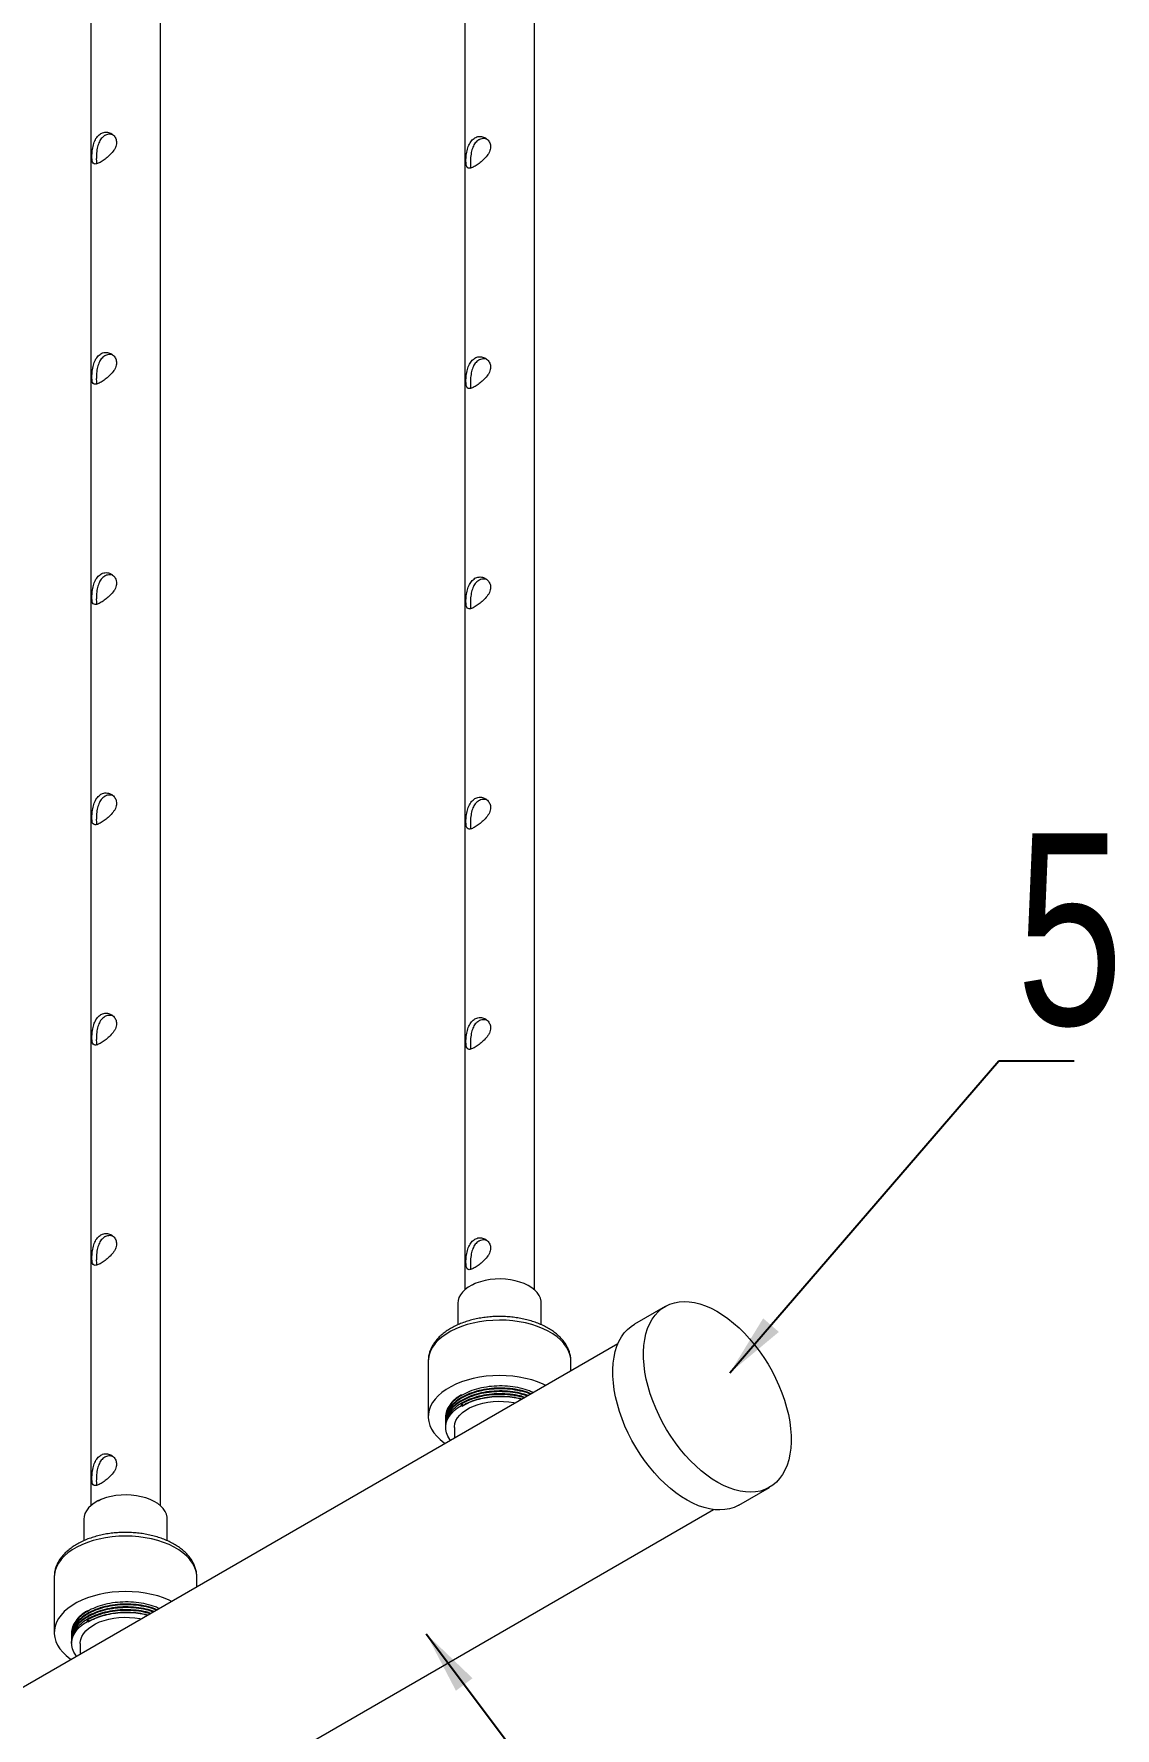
# Model space of a CAD drawing. Header units: millimetres. Extents: x 11948 to 22858, y 1146 to 11361.
# Drawn here: x 18654 to 19219, y 8148 to 9033 of the extents above; entities that cross this region are included whole.
import ezdxf

# ---------------------------------------------------------------- set-up
doc = ezdxf.new("R2010")
doc.units = ezdxf.units.MM
doc.linetypes.add('SLD-Solid', pattern=[0])
doc.styles.add('SLDTEXTSTYLE0', font='TXT', dxfattribs={"width": 0.75})
doc.dimstyles.new('SLDDIMSTYLE0', dxfattribs={"dimscale": 22, "dimtxt": 1.852083, "dimasz": 1.5, "dimexe": 0, "dimexo": 0.0625, "dimgap": 0.463021, "dimtad": 1, "dimdec": 0, "dimrnd": 1e-09, "dimzin": 12, "dimdsep": 46, "dimtxsty": 'SLDTEXTSTYLE0', "dimcen": 0.09, "dimadec": 0, "dimazin": 3, "dimtfac": 1, "dimtdec": 0, "dimtofl": 0, "dimtmove": 0, "dimatfit": 3, "dimfxl": 1, "dimfrac": 2, "dimtolj": 1, "dimtzin": 12, "dimarcsym": 0})

msp = doc.modelspace()

# ---------------------------------------------------------------- linework, layer by layer
at = {"linetype": 'SLD-Solid', "lineweight": 0}
for p, q in [((18879.61, 10766.09), (18879.61, 8377.06)), ((18915.97, 8377.06), (18915.97, 10765.35)), ((18684.19, 10653.27), (18684.19, 8264.25)), ((18720.56, 8264.25), (18720.56, 10652.53)), ((18883.73, 8379.62), (18884.94, 8380.49)), ((18884.94, 8380.49), (18884.94, 8380.27)), ((18875.97, 8370.1), (18875.97, 8358.76)), ((18919.61, 8358.77), (18919.61, 8370.1)), ((18984.3, 8368.33), (18968.23, 8359.06)), ((18959.6, 8348.83), (17224.59, 7347.23)), ((18860.52, 8339.66), (18860.52, 8310.71)), ((18935.07, 8339.66), (18935.07, 8339.75)), ((18935.07, 8334.66), (18935.07, 8339.66)), ((18869.61, 8310.53), (18869.61, 8310.16)), ((18877.87, 8316.65), (18877.87, 8317.39)), ((18877.87, 8317.39), (18878.56, 8316.53)), ((18877.87, 8316.65), (18878.42, 8316.33)), ((18878.56, 8316.4), (18878.56, 8316.34)), ((18869.61, 8309.04), (18869.61, 8308.67)), ((18869.61, 8307.56), (18869.61, 8307.19)), ((18869.61, 8306.07), (18869.61, 8305.14)), ((18874.16, 8305.14), (18874.16, 8299.5)), ((18688.31, 8266.81), (18689.52, 8267.68)), ((18689.52, 8267.68), (18689.52, 8267.46)), ((19022.77, 8264.58), (19038.84, 8273.85)), ((18177.42, 7781.82), (19009.6, 8262.22)), ((18680.56, 8257.28), (18680.56, 8245.95)), ((18724.19, 8245.96), (18724.19, 8257.28)), ((18665.1, 8226.85), (18665.1, 8197.9)), ((18739.65, 8226.85), (18739.65, 8226.94)), ((18739.65, 8221.85), (18739.65, 8226.85)), ((18682.45, 8203.84), (18682.45, 8204.58)), ((18682.45, 8204.58), (18683.14, 8203.71)), ((18682.45, 8203.84), (18683, 8203.51)), ((18674.19, 8197.71), (18674.19, 8197.34)), ((18674.19, 8196.23), (18674.19, 8195.86)), ((18683.14, 8203.59), (18683.14, 8203.53)), ((18674.19, 8194.74), (18674.19, 8194.37)), ((18674.19, 8193.26), (18674.19, 8192.33)), ((18678.74, 8192.33), (18678.74, 8186.69))]:
    msp.add_line(p, q, dxfattribs=at)
at = {"linetype": 'SLD-Solid', "lineweight": 0, "flags": 128}
for points in [[(18919.61, 8370.1), (18919.55, 8371.07), (18919.17, 8372.6), (18918.48, 8374.1), (18917.47, 8375.54), (18916.16, 8376.89), (18914.58, 8378.14), (18912.74, 8379.27), (18910.67, 8380.26), (18908.41, 8381.1), (18905.99, 8381.77), (18903.44, 8382.26), (18900.81, 8382.57), (18898.13, 8382.69), (18895.45, 8382.62), (18892.8, 8382.36), (18890.23, 8381.91), (18887.77, 8381.28), (18885.46, 8380.49), (18883.34, 8379.53), (18881.44, 8378.44), (18879.79, 8377.21), (18878.41, 8375.88), (18877.33, 8374.47), (18876.55, 8372.98), (18876.1, 8371.45), (18875.97, 8370.1)], [(18996.84, 8370.76), (18999.62, 8370.34), (19002.46, 8369.63), (19005.35, 8368.64), (19008.29, 8367.37), (19011.24, 8365.82), (19014.19, 8364.02), (19017.13, 8361.96), (19020.03, 8359.66), (19022.89, 8357.14), (19025.68, 8354.4), (19028.39, 8351.47), (19030.99, 8348.36), (19033.49, 8345.09), (19035.85, 8341.68), (19038.08, 8338.15), (19040.14, 8334.52), (19042.04, 8330.81), (19043.76, 8327.04), (19045.3, 8323.24), (19046.63, 8319.43), (19047.76, 8315.62), (19048.67, 8311.85), (19049.37, 8308.13), (19049.85, 8304.49), (19050.1, 8300.94), (19050.13, 8297.52), (19049.92, 8294.23), (19049.5, 8291.1), (19048.85, 8288.14), (19047.98, 8285.38), (19046.9, 8282.83), (19045.61, 8280.5), (19044.13, 8278.42), (19042.45, 8276.58), (19040.59, 8275), (19038.56, 8273.69), (19036.37, 8272.66), (19034.04, 8271.92), (19031.57, 8271.46), (19028.99, 8271.3), (19026.3, 8271.43), (19023.53, 8271.85), (19020.69, 8272.56), (19017.79, 8273.55), (19014.86, 8274.82), (19011.91, 8276.36), (19008.95, 8278.17), (19006.02, 8280.23), (19003.11, 8282.53), (19000.25, 8285.05), (18997.47, 8287.78), (18994.76, 8290.72), (18992.15, 8293.83), (18989.66, 8297.09), (18987.29, 8300.5), (18985.07, 8304.04), (18983, 8307.67), (18981.1, 8311.38), (18979.38, 8315.14), (18977.85, 8318.95), (18976.52, 8322.76), (18975.39, 8326.56), (18974.47, 8330.34), (18973.77, 8334.06), (18973.3, 8337.7), (18973.05, 8341.24), (18973.02, 8344.67), (18973.22, 8347.96), (18973.65, 8351.09), (18974.29, 8354.04), (18975.16, 8356.8), (18976.24, 8359.36), (18977.53, 8361.68), (18979.02, 8363.77), (18980.7, 8365.61), (18982.56, 8367.19), (18984.59, 8368.49), (18986.78, 8369.52), (18989.11, 8370.27), (18991.58, 8370.72), (18994.16, 8370.89), (18996.84, 8370.76)], [(18935.07, 8339.75), (18934.97, 8341.21), (18934.56, 8343.21), (18933.82, 8345.18), (18932.76, 8347.11), (18931.4, 8348.96), (18929.75, 8350.74), (18927.81, 8352.42), (18925.61, 8353.98), (18923.16, 8355.42), (18920.5, 8356.73), (18917.63, 8357.88), (18914.59, 8358.87), (18911.4, 8359.7), (18908.09, 8360.34), (18904.69, 8360.81), (18901.23, 8361.09), (18897.74, 8361.18), (18894.25, 8361.08), (18890.79, 8360.8), (18887.39, 8360.32), (18884.08, 8359.67), (18880.9, 8358.84), (18877.86, 8357.84), (18875, 8356.69), (18872.34, 8355.38), (18869.9, 8353.93), (18867.71, 8352.36), (18865.78, 8350.68), (18864.13, 8348.9), (18862.78, 8347.04), (18861.74, 8345.12), (18861.01, 8343.14), (18860.61, 8341.14), (18860.52, 8339.66)], [(19022.77, 8264.58), (19022.49, 8264.42), (19020.3, 8263.39), (19017.96, 8262.64), (19015.5, 8262.19), (19012.92, 8262.02), (19010.23, 8262.15), (19007.46, 8262.57), (19004.62, 8263.28), (19001.72, 8264.27), (18998.79, 8265.54), (18995.84, 8267.09), (18992.88, 8268.89), (18989.95, 8270.95), (18987.04, 8273.25), (18984.18, 8275.77), (18981.39, 8278.51), (18978.69, 8281.44), (18976.08, 8284.55), (18973.59, 8287.82), (18971.22, 8291.23), (18969, 8294.76), (18966.93, 8298.39), (18965.03, 8302.1), (18963.31, 8305.87), (18961.78, 8309.67), (18960.45, 8313.48), (18959.32, 8317.29), (18958.4, 8321.06), (18957.7, 8324.78), (18957.23, 8328.42), (18956.98, 8331.97), (18956.95, 8335.39), (18957.15, 8338.68), (18957.58, 8341.81), (18958.22, 8344.77), (18959.09, 8347.53), (18960.17, 8350.08), (18961.46, 8352.41), (18962.95, 8354.49), (18964.63, 8356.33), (18966.49, 8357.91), (18968.23, 8359.06)], [(18921.96, 8327.09), (18920.5, 8327.78), (18917.63, 8328.93), (18914.59, 8329.92), (18911.4, 8330.74), (18908.09, 8331.39), (18904.69, 8331.86), (18901.23, 8332.14), (18897.74, 8332.23), (18894.25, 8332.13), (18890.79, 8331.85), (18887.39, 8331.37), (18884.08, 8330.72), (18880.9, 8329.89), (18877.86, 8328.89), (18875, 8327.74), (18872.34, 8326.43), (18869.9, 8324.98), (18867.71, 8323.41), (18865.78, 8321.73), (18864.13, 8319.95), (18862.78, 8318.09), (18861.74, 8316.17), (18861.01, 8314.19), (18860.61, 8312.19), (18860.53, 8310.17), (18860.78, 8308.16), (18861.36, 8306.17), (18862.25, 8304.22), (18863.46, 8302.33), (18864.97, 8300.51), (18866.77, 8298.78), (18868.84, 8297.16), (18869.42, 8296.76)], [(18872.18, 8298.36), (18871.76, 8298.92), (18870.75, 8300.56), (18870.06, 8302.26), (18869.68, 8303.98), (18869.63, 8305.73), (18869.9, 8307.46), (18870.49, 8309.17), (18871.39, 8310.83), (18872.59, 8312.43), (18874.08, 8313.94), (18875.85, 8315.35), (18877.87, 8316.65)], [(18874.16, 8305.14), (18874.17, 8305.54), (18874.41, 8307.12), (18874.96, 8308.68), (18875.83, 8310.18), (18876.99, 8311.62), (18878.43, 8312.97), (18880.14, 8314.22), (18882.08, 8315.34), (18884.24, 8316.32), (18886.57, 8317.16), (18889.07, 8317.83), (18891.67, 8318.32), (18894.37, 8318.65), (18897.11, 8318.78), (18899.85, 8318.74), (18902.57, 8318.51), (18905.23, 8318.1), (18906.07, 8317.92)], [(18724.19, 8257.28), (18724.13, 8258.25), (18723.76, 8259.79), (18723.06, 8261.29), (18722.05, 8262.72), (18720.75, 8264.08), (18719.16, 8265.33), (18717.32, 8266.46), (18715.25, 8267.45), (18712.99, 8268.29), (18710.57, 8268.96), (18708.02, 8269.45), (18705.39, 8269.76), (18702.71, 8269.88), (18700.03, 8269.81), (18697.38, 8269.54), (18694.81, 8269.1), (18692.35, 8268.47), (18690.04, 8267.68), (18687.93, 8266.72), (18686.03, 8265.63), (18684.37, 8264.4), (18683, 8263.07), (18681.91, 8261.65), (18681.14, 8260.17), (18680.68, 8258.64), (18680.56, 8257.28)], [(18739.65, 8226.94), (18739.55, 8228.39), (18739.14, 8230.4), (18738.4, 8232.37), (18737.35, 8234.29), (18735.98, 8236.15), (18734.33, 8237.93), (18732.39, 8239.6), (18730.19, 8241.17), (18727.74, 8242.61), (18725.08, 8243.91), (18722.21, 8245.07), (18719.17, 8246.06), (18715.98, 8246.88), (18712.67, 8247.53), (18709.27, 8248), (18705.81, 8248.27), (18702.32, 8248.37), (18698.83, 8248.27), (18695.37, 8247.98), (18691.97, 8247.51), (18688.66, 8246.86), (18685.48, 8246.03), (18682.44, 8245.03), (18679.58, 8243.87), (18676.92, 8242.57), (18674.48, 8241.12), (18672.29, 8239.55), (18670.36, 8237.87), (18668.71, 8236.09), (18667.36, 8234.23), (18666.32, 8232.31), (18665.59, 8230.33), (18665.19, 8228.33), (18665.1, 8226.85)], [(18726.54, 8214.28), (18725.08, 8214.96), (18722.21, 8216.12), (18719.17, 8217.11), (18715.98, 8217.93), (18712.67, 8218.58), (18709.27, 8219.05), (18705.81, 8219.32), (18702.32, 8219.42), (18698.83, 8219.32), (18695.37, 8219.03), (18691.97, 8218.56), (18688.66, 8217.91), (18685.48, 8217.08), (18682.44, 8216.08), (18679.58, 8214.92), (18676.92, 8213.62), (18674.48, 8212.17), (18672.29, 8210.6), (18670.36, 8208.92), (18668.71, 8207.14), (18667.36, 8205.28), (18666.32, 8203.36), (18665.59, 8201.38), (18665.19, 8199.38), (18665.11, 8197.36), (18665.36, 8195.35), (18665.94, 8193.36), (18666.84, 8191.41), (18668.04, 8189.52), (18669.56, 8187.7), (18671.35, 8185.97), (18673.43, 8184.35), (18674, 8183.95)], [(18676.76, 8185.54), (18676.34, 8186.11), (18675.33, 8187.75), (18674.64, 8189.44), (18674.26, 8191.17), (18674.21, 8192.91), (18674.48, 8194.65), (18675.07, 8196.36), (18675.97, 8198.02), (18677.17, 8199.61), (18678.67, 8201.13), (18680.43, 8202.54), (18682.45, 8203.84)], [(18678.74, 8192.33), (18678.75, 8192.73), (18678.99, 8194.31), (18679.54, 8195.86), (18680.41, 8197.37), (18681.57, 8198.81), (18683.01, 8200.16), (18684.72, 8201.4), (18686.66, 8202.53), (18688.82, 8203.51), (18691.16, 8204.34), (18693.65, 8205.01), (18696.26, 8205.51), (18698.95, 8205.83), (18701.69, 8205.97), (18704.43, 8205.92), (18707.15, 8205.7), (18709.81, 8205.28), (18710.66, 8205.11)]]:
    msp.add_lwpolyline(points, dxfattribs=at)
at = {"linetype": 'SLD-Solid', "lineweight": 0}
for points, knots in [([(18689.52, 8981.03), (18688.87, 8980.55), (18687.58, 8979.59), (18686.22, 8977.16), (18685.47, 8974.77), (18685.09, 8972.7), (18684.84, 8970.64), (18684.77, 8968.42), (18684.95, 8966.53), (18685.43, 8965.37), (18686.23, 8965.02), (18687.21, 8965.15), (18688.37, 8965.55), (18690.09, 8966.47), (18692.32, 8968.05), (18694.52, 8970), (18696.13, 8971.92), (18697.09, 8973.64), (18697.69, 8975.35), (18697.73, 8977.38), (18696.82, 8979.44), (18695.16, 8981.02), (18693.29, 8981.75), (18691.64, 8981.77), (18690.5, 8981.53), (18689.81, 8981.19), (18689.52, 8981.03)], [0, 0, 0, 0, 0.049349, 0.098585, 0.15082, 0.179057, 0.207276, 0.260067, 0.306584, 0.354236, 0.407926, 0.436112, 0.464281, 0.515721, 0.563207, 0.612083, 0.665773, 0.694013, 0.722226, 0.772996, 0.818983, 0.8681, 0.923171, 0.950973, 0.978757, 1, 1, 1, 1]), ([(18691.45, 8979.92), (18690.82, 8979.45), (18689.57, 8978.51), (18688.31, 8976.12), (18687.64, 8973.74), (18687.33, 8971.64), (18687.15, 8969.7), (18687.09, 8967.61), (18687.12, 8965.97), (18687.26, 8965.4), (18687.31, 8965.21)], [0, 0, 0, 0, 0.151904, 0.303363, 0.46627, 0.557521, 0.648673, 0.787874, 0.92726, 1, 1, 1, 1]), ([(18695.65, 8980.37), (18695.62, 8980.38), (18695.19, 8980.56), (18694.29, 8980.65), (18693.02, 8980.57), (18692.07, 8980.26), (18691.57, 8979.99), (18691.45, 8979.92)], [0, 0, 0, 0, 0.016941, 0.322354, 0.614297, 0.906041, 1, 1, 1, 1]), ([(18884.94, 8978.79), (18884.29, 8978.31), (18883, 8977.35), (18881.64, 8974.91), (18880.89, 8972.52), (18880.51, 8970.45), (18880.26, 8968.4), (18880.19, 8966.17), (18880.37, 8964.28), (18880.85, 8963.13), (18881.65, 8962.77), (18882.63, 8962.9), (18883.79, 8963.3), (18885.51, 8964.23), (18887.73, 8965.81), (18889.93, 8967.75), (18891.55, 8969.67), (18892.5, 8971.39), (18893.11, 8973.11), (18893.15, 8975.14), (18892.24, 8977.2), (18890.58, 8978.78), (18888.71, 8979.5), (18887.06, 8979.53), (18885.92, 8979.29), (18885.23, 8978.94), (18884.94, 8978.79)], [0, 0, 0, 0, 0.04935, 0.098584, 0.15082, 0.179059, 0.207275, 0.260066, 0.306583, 0.354235, 0.407925, 0.436112, 0.464281, 0.515721, 0.563207, 0.612084, 0.665774, 0.694014, 0.722226, 0.772997, 0.818984, 0.868098, 0.923172, 0.950973, 0.978759, 1, 1, 1, 1]), ([(18886.86, 8977.68), (18886.24, 8977.2), (18884.99, 8976.26), (18883.73, 8973.87), (18883.06, 8971.5), (18882.74, 8969.4), (18882.57, 8967.45), (18882.51, 8965.37), (18882.53, 8963.72), (18882.68, 8963.16), (18882.73, 8962.96)], [0, 0, 0, 0, 0.1519048, 0.3033692, 0.4662692, 0.5575206, 0.6486722, 0.787874, 0.9272593, 1, 1, 1, 1]), ([(18891.07, 8978.12), (18891.04, 8978.13), (18890.61, 8978.31), (18889.71, 8978.4), (18888.44, 8978.32), (18887.49, 8978.02), (18886.99, 8977.74), (18886.86, 8977.68)], [0, 0, 0, 0, 0.016927, 0.322328, 0.61429, 0.906059, 1, 1, 1, 1]), ([(18689.52, 8865.98), (18688.87, 8865.5), (18687.58, 8864.53), (18686.22, 8862.1), (18685.47, 8859.71), (18685.09, 8857.64), (18684.84, 8855.59), (18684.77, 8853.36), (18684.95, 8851.47), (18685.43, 8850.31), (18686.23, 8849.96), (18687.21, 8850.09), (18688.37, 8850.49), (18690.09, 8851.41), (18692.32, 8853), (18694.52, 8854.94), (18696.13, 8856.86), (18697.09, 8858.58), (18697.69, 8860.3), (18697.73, 8862.32), (18696.82, 8864.38), (18695.16, 8865.97), (18693.29, 8866.69), (18691.64, 8866.71), (18690.5, 8866.48), (18689.81, 8866.13), (18689.52, 8865.98)], [0, 0, 0, 0, 0.04935, 0.098584, 0.15082, 0.179059, 0.207275, 0.260066, 0.306583, 0.354235, 0.407925, 0.436111, 0.46428, 0.51572, 0.563206, 0.612083, 0.665773, 0.694013, 0.722226, 0.772997, 0.818984, 0.868098, 0.923171, 0.950973, 0.978757, 1, 1, 1, 1]), ([(18691.45, 8864.86), (18690.82, 8864.39), (18689.57, 8863.45), (18688.31, 8861.06), (18687.64, 8858.69), (18687.33, 8856.59), (18687.15, 8854.64), (18687.09, 8852.55), (18687.12, 8850.91), (18687.26, 8850.34), (18687.31, 8850.15)], [0, 0, 0, 0, 0.151905, 0.303369, 0.466269, 0.55752, 0.648672, 0.787873, 0.927259, 1, 1, 1, 1]), ([(18695.65, 8865.31), (18695.62, 8865.32), (18695.19, 8865.5), (18694.29, 8865.59), (18693.02, 8865.51), (18692.07, 8865.2), (18691.57, 8864.93), (18691.45, 8864.86)], [0, 0, 0, 0, 0.016941, 0.322338, 0.614295, 0.906041, 1, 1, 1, 1]), ([(18884.94, 8863.73), (18884.29, 8863.25), (18883, 8862.29), (18881.64, 8859.85), (18880.89, 8857.46), (18880.51, 8855.39), (18880.26, 8853.34), (18880.19, 8851.11), (18880.37, 8849.23), (18880.85, 8848.07), (18881.65, 8847.71), (18882.63, 8847.84), (18883.79, 8848.24), (18885.51, 8849.17), (18887.73, 8850.75), (18889.93, 8852.7), (18891.55, 8854.62), (18892.5, 8856.33), (18893.11, 8858.05), (18893.15, 8860.08), (18892.24, 8862.14), (18890.58, 8863.72), (18888.71, 8864.44), (18887.06, 8864.47), (18885.92, 8864.23), (18885.23, 8863.88), (18884.94, 8863.73)], [0, 0, 0, 0, 0.04935, 0.098584, 0.15082, 0.17906, 0.207275, 0.260066, 0.306584, 0.354236, 0.407926, 0.436112, 0.464281, 0.515721, 0.563207, 0.612084, 0.665774, 0.694014, 0.722226, 0.772997, 0.818984, 0.868098, 0.923171, 0.950973, 0.978759, 1, 1, 1, 1]), ([(18886.86, 8862.62), (18886.24, 8862.15), (18884.99, 8861.2), (18883.73, 8858.81), (18883.06, 8856.44), (18882.74, 8854.34), (18882.57, 8852.39), (18882.51, 8850.31), (18882.53, 8848.66), (18882.68, 8848.1), (18882.73, 8847.9)], [0, 0, 0, 0, 0.151905, 0.303369, 0.466269, 0.55752, 0.648671, 0.787873, 0.92727, 1, 1, 1, 1]), ([(18891.07, 8863.06), (18891.04, 8863.07), (18890.61, 8863.25), (18889.71, 8863.34), (18888.44, 8863.27), (18887.49, 8862.96), (18886.99, 8862.69), (18886.86, 8862.62)], [0, 0, 0, 0, 0.016927, 0.32233, 0.614292, 0.906058, 1, 1, 1, 1]), ([(18689.52, 8750.92), (18688.87, 8750.44), (18687.58, 8749.47), (18686.22, 8747.04), (18685.47, 8744.65), (18685.09, 8742.58), (18684.84, 8740.53), (18684.77, 8738.3), (18684.95, 8736.41), (18685.43, 8735.26), (18686.23, 8734.9), (18687.21, 8735.03), (18688.37, 8735.43), (18690.09, 8736.36), (18692.32, 8737.94), (18694.52, 8739.88), (18696.13, 8741.8), (18697.09, 8743.52), (18697.69, 8745.24), (18697.73, 8747.27), (18696.82, 8749.32), (18695.16, 8750.91), (18693.29, 8751.63), (18691.64, 8751.66), (18690.5, 8751.42), (18689.81, 8751.07), (18689.52, 8750.92)], [0, 0, 0, 0, 0.04935, 0.098584, 0.15082, 0.179059, 0.207275, 0.260066, 0.306583, 0.354235, 0.407925, 0.436112, 0.464281, 0.515721, 0.563207, 0.612084, 0.665774, 0.694014, 0.722226, 0.772997, 0.818984, 0.868098, 0.923169, 0.950973, 0.978757, 1, 1, 1, 1]), ([(18691.45, 8749.81), (18690.82, 8749.33), (18689.57, 8748.39), (18688.31, 8746), (18687.64, 8743.63), (18687.33, 8741.53), (18687.15, 8739.58), (18687.09, 8737.5), (18687.12, 8735.85), (18687.26, 8735.28), (18687.31, 8735.09)], [0, 0, 0, 0, 0.151905, 0.303369, 0.466268, 0.55752, 0.648671, 0.787873, 0.92727, 1, 1, 1, 1]), ([(18695.65, 8750.25), (18695.62, 8750.26), (18695.19, 8750.44), (18694.29, 8750.53), (18693.02, 8750.45), (18692.07, 8750.15), (18691.57, 8749.87), (18691.45, 8749.81)], [0, 0, 0, 0, 0.016942, 0.32234, 0.614298, 0.906039, 1, 1, 1, 1]), ([(18884.94, 8748.67), (18884.29, 8748.19), (18883, 8747.23), (18881.64, 8744.8), (18880.89, 8742.41), (18880.51, 8740.33), (18880.26, 8738.28), (18880.19, 8736.06), (18880.37, 8734.17), (18880.85, 8733.01), (18881.65, 8732.66), (18882.63, 8732.78), (18883.79, 8733.18), (18885.51, 8734.11), (18887.73, 8735.69), (18889.93, 8737.64), (18891.55, 8739.56), (18892.5, 8741.28), (18893.11, 8742.99), (18893.15, 8745.02), (18892.24, 8747.08), (18890.58, 8748.66), (18888.71, 8749.38), (18887.06, 8749.41), (18885.92, 8749.17), (18885.23, 8748.82), (18884.94, 8748.67)], [0, 0, 0, 0, 0.04935, 0.098584, 0.15082, 0.179059, 0.207277, 0.260066, 0.306585, 0.354235, 0.407925, 0.436112, 0.464281, 0.515721, 0.563207, 0.612084, 0.665774, 0.694012, 0.722225, 0.772995, 0.818984, 0.868098, 0.923172, 0.950973, 0.978759, 1, 1, 1, 1]), ([(18886.86, 8747.56), (18886.24, 8747.09), (18884.99, 8746.15), (18883.73, 8743.75), (18883.06, 8741.38), (18882.74, 8739.28), (18882.57, 8737.33), (18882.51, 8735.25), (18882.53, 8733.61), (18882.68, 8733.04), (18882.73, 8732.85)], [0, 0, 0, 0, 0.151903, 0.303367, 0.46627, 0.557517, 0.648668, 0.787869, 0.92726, 1, 1, 1, 1]), ([(18891.07, 8748.01), (18891.04, 8748.02), (18890.61, 8748.2), (18889.71, 8748.28), (18888.44, 8748.21), (18887.49, 8747.9), (18886.99, 8747.63), (18886.86, 8747.56)], [0, 0, 0, 0, 0.0169385, 0.322337, 0.6142959, 0.9060601, 1, 1, 1, 1]), ([(18689.52, 8635.86), (18688.87, 8635.38), (18687.58, 8634.42), (18686.22, 8631.98), (18685.47, 8629.59), (18685.09, 8627.52), (18684.84, 8625.47), (18684.77, 8623.24), (18684.95, 8621.36), (18685.43, 8620.2), (18686.23, 8619.84), (18687.21, 8619.97), (18688.37, 8620.37), (18690.09, 8621.3), (18692.32, 8622.88), (18694.52, 8624.83), (18696.13, 8626.75), (18697.09, 8628.46), (18697.69, 8630.18), (18697.73, 8632.21), (18696.82, 8634.27), (18695.16, 8635.85), (18693.29, 8636.57), (18691.64, 8636.6), (18690.5, 8636.36), (18689.81, 8636.01), (18689.52, 8635.86)], [0, 0, 0, 0, 0.04935, 0.098584, 0.150819, 0.179059, 0.207276, 0.260066, 0.306585, 0.354235, 0.407925, 0.436112, 0.46428, 0.515721, 0.563207, 0.612084, 0.665773, 0.694012, 0.722225, 0.772995, 0.818984, 0.868098, 0.92317, 0.950973, 0.978757, 1, 1, 1, 1]), ([(18691.45, 8634.75), (18690.82, 8634.28), (18689.57, 8633.33), (18688.31, 8630.94), (18687.64, 8628.57), (18687.33, 8626.47), (18687.15, 8624.52), (18687.09, 8622.44), (18687.12, 8620.79), (18687.26, 8620.23), (18687.31, 8620.03)], [0, 0, 0, 0, 0.1519032, 0.3033669, 0.46627, 0.5575161, 0.6486673, 0.7878684, 0.9272596, 1, 1, 1, 1]), ([(18695.65, 8635.19), (18695.62, 8635.2), (18695.19, 8635.38), (18694.29, 8635.47), (18693.02, 8635.4), (18692.07, 8635.09), (18691.57, 8634.81), (18691.45, 8634.75)], [0, 0, 0, 0, 0.016953, 0.322347, 0.614301, 0.906042, 1, 1, 1, 1]), ([(18884.94, 8633.62), (18884.29, 8633.13), (18883, 8632.17), (18881.64, 8629.74), (18880.89, 8627.35), (18880.51, 8625.28), (18880.26, 8623.22), (18880.19, 8621), (18880.37, 8619.11), (18880.85, 8617.95), (18881.65, 8617.6), (18882.63, 8617.73), (18883.79, 8618.13), (18885.51, 8619.05), (18887.73, 8620.63), (18889.93, 8622.58), (18891.55, 8624.5), (18892.5, 8626.22), (18893.11, 8627.94), (18893.15, 8629.96), (18892.24, 8632.02), (18890.58, 8633.61), (18888.71, 8634.33), (18887.06, 8634.35), (18885.92, 8634.11), (18885.23, 8633.77), (18884.94, 8633.62)], [0, 0, 0, 0, 0.04935, 0.098585, 0.15082, 0.179058, 0.207276, 0.260065, 0.306584, 0.354234, 0.407926, 0.436112, 0.46428, 0.515721, 0.563207, 0.612084, 0.665775, 0.694013, 0.722225, 0.772996, 0.818985, 0.868099, 0.923171, 0.950972, 0.978759, 1, 1, 1, 1]), ([(18886.86, 8632.5), (18886.24, 8632.03), (18884.99, 8631.09), (18883.73, 8628.7), (18883.06, 8626.32), (18882.74, 8624.22), (18882.57, 8622.28), (18882.51, 8620.19), (18882.53, 8618.55), (18882.68, 8617.98), (18882.73, 8617.79)], [0, 0, 0, 0, 0.151903, 0.303367, 0.46627, 0.557516, 0.648667, 0.787869, 0.927265, 1, 1, 1, 1]), ([(18891.07, 8632.95), (18891.04, 8632.96), (18890.61, 8633.14), (18889.71, 8633.23), (18888.44, 8633.15), (18887.49, 8632.84), (18886.99, 8632.57), (18886.86, 8632.5)], [0, 0, 0, 0, 0.016939, 0.322338, 0.614297, 0.906059, 1, 1, 1, 1]), ([(18689.52, 8520.8), (18688.87, 8520.32), (18687.58, 8519.36), (18686.22, 8516.92), (18685.47, 8514.53), (18685.09, 8512.46), (18684.84, 8510.41), (18684.77, 8508.19), (18684.95, 8506.3), (18685.43, 8505.14), (18686.23, 8504.79), (18687.21, 8504.91), (18688.37, 8505.31), (18690.09, 8506.24), (18692.32, 8507.82), (18694.52, 8509.77), (18696.13, 8511.69), (18697.09, 8513.4), (18697.69, 8515.12), (18697.73, 8517.15), (18696.82, 8519.21), (18695.16, 8520.79), (18693.29, 8521.51), (18691.64, 8521.54), (18690.5, 8521.3), (18689.81, 8520.95), (18689.52, 8520.8)], [0, 0, 0, 0, 0.04935, 0.098584, 0.15082, 0.179058, 0.207276, 0.260065, 0.306584, 0.354234, 0.407925, 0.436112, 0.46428, 0.51572, 0.563206, 0.612083, 0.665774, 0.694013, 0.722225, 0.772996, 0.818985, 0.868099, 0.92317, 0.950972, 0.978757, 1, 1, 1, 1]), ([(18691.45, 8519.69), (18690.82, 8519.22), (18689.57, 8518.28), (18688.31, 8515.88), (18687.64, 8513.51), (18687.33, 8511.41), (18687.15, 8509.46), (18687.09, 8507.38), (18687.12, 8505.74), (18687.26, 8505.17), (18687.31, 8504.97)], [0, 0, 0, 0, 0.1519031, 0.3033667, 0.4662697, 0.5575158, 0.648667, 0.787868, 0.9272649, 1, 1, 1, 1]), ([(18695.65, 8520.14), (18695.62, 8520.15), (18695.19, 8520.32), (18694.29, 8520.41), (18693.02, 8520.34), (18692.07, 8520.03), (18691.57, 8519.76), (18691.45, 8519.69)], [0, 0, 0, 0, 0.016953, 0.322348, 0.614303, 0.906041, 1, 1, 1, 1]), ([(18884.94, 8518.56), (18884.29, 8518.08), (18883, 8517.11), (18881.64, 8514.68), (18880.89, 8512.29), (18880.51, 8510.22), (18880.26, 8508.17), (18880.19, 8505.94), (18880.37, 8504.05), (18880.85, 8502.89), (18881.65, 8502.54), (18882.63, 8502.67), (18883.79, 8503.07), (18885.51, 8503.99), (18887.73, 8505.58), (18889.93, 8507.52), (18891.55, 8509.44), (18892.5, 8511.16), (18893.11, 8512.88), (18893.15, 8514.9), (18892.24, 8516.96), (18890.58, 8518.55), (18888.71, 8519.27), (18887.06, 8519.29), (18885.92, 8519.06), (18885.23, 8518.71), (18884.94, 8518.56)], [0, 0, 0, 0, 0.04935, 0.098584, 0.15082, 0.179058, 0.207276, 0.260065, 0.306586, 0.354236, 0.407926, 0.436112, 0.46428, 0.515721, 0.563207, 0.612084, 0.665774, 0.694014, 0.722226, 0.772995, 0.818984, 0.868099, 0.923172, 0.950973, 0.978759, 1, 1, 1, 1]), ([(18886.86, 8517.44), (18886.24, 8516.97), (18884.99, 8516.03), (18883.73, 8513.64), (18883.06, 8511.27), (18882.74, 8509.17), (18882.57, 8507.22), (18882.51, 8505.13), (18882.53, 8503.49), (18882.68, 8502.92), (18882.73, 8502.73)], [0, 0, 0, 0, 0.151904, 0.303365, 0.466269, 0.557515, 0.648672, 0.787868, 0.927265, 1, 1, 1, 1]), ([(18891.07, 8517.89), (18891.04, 8517.9), (18890.61, 8518.08), (18889.71, 8518.17), (18888.44, 8518.09), (18887.49, 8517.79), (18886.99, 8517.51), (18886.86, 8517.44)], [0, 0, 0, 0, 0.016939, 0.322338, 0.614298, 0.90606, 1, 1, 1, 1]), ([(18689.52, 8405.74), (18688.87, 8405.26), (18687.58, 8404.3), (18686.22, 8401.87), (18685.47, 8399.48), (18685.09, 8397.41), (18684.84, 8395.35), (18684.77, 8393.13), (18684.95, 8391.24), (18685.43, 8390.08), (18686.23, 8389.73), (18687.21, 8389.86), (18688.37, 8390.26), (18690.09, 8391.18), (18692.32, 8392.76), (18694.52, 8394.71), (18696.13, 8396.63), (18697.09, 8398.35), (18697.69, 8400.06), (18697.73, 8402.09), (18696.82, 8404.15), (18695.16, 8405.73), (18693.29, 8406.46), (18691.64, 8406.48), (18690.5, 8406.24), (18689.81, 8405.9), (18689.52, 8405.74)], [0, 0, 0, 0, 0.04935, 0.098584, 0.15082, 0.179058, 0.207275, 0.260064, 0.306585, 0.354235, 0.407925, 0.436112, 0.46428, 0.51572, 0.563207, 0.612084, 0.665773, 0.694013, 0.722226, 0.772995, 0.818984, 0.868099, 0.92317, 0.950973, 0.978757, 1, 1, 1, 1]), ([(18691.45, 8404.63), (18690.82, 8404.16), (18689.57, 8403.22), (18688.31, 8400.83), (18687.64, 8398.45), (18687.33, 8396.35), (18687.15, 8394.41), (18687.09, 8392.32), (18687.12, 8390.68), (18687.26, 8390.11), (18687.31, 8389.92)], [0, 0, 0, 0, 0.151904, 0.303365, 0.466269, 0.557515, 0.648672, 0.787867, 0.927265, 1, 1, 1, 1]), ([(18695.65, 8405.08), (18695.62, 8405.09), (18695.19, 8405.27), (18694.29, 8405.36), (18693.02, 8405.28), (18692.07, 8404.97), (18691.57, 8404.7), (18691.45, 8404.63)], [0, 0, 0, 0, 0.016953, 0.322348, 0.614303, 0.906041, 1, 1, 1, 1]), ([(18884.94, 8403.5), (18884.29, 8403.02), (18883, 8402.06), (18881.64, 8399.62), (18880.89, 8397.23), (18880.51, 8395.16), (18880.26, 8393.11), (18880.19, 8390.88), (18880.37, 8388.99), (18880.85, 8387.84), (18881.65, 8387.48), (18882.63, 8387.61), (18883.79, 8388.01), (18885.51, 8388.94), (18887.73, 8390.52), (18889.93, 8392.46), (18891.55, 8394.38), (18892.5, 8396.1), (18893.11, 8397.82), (18893.15, 8399.85), (18892.24, 8401.91), (18890.58, 8403.49), (18888.71, 8404.21), (18887.06, 8404.24), (18885.92, 8404), (18885.23, 8403.65), (18884.94, 8403.5)], [0, 0, 0, 0, 0.04935, 0.098584, 0.15082, 0.179058, 0.207275, 0.260066, 0.306585, 0.354236, 0.407926, 0.436112, 0.464281, 0.515721, 0.563207, 0.612084, 0.665774, 0.694012, 0.722226, 0.772995, 0.818984, 0.8681, 0.923172, 0.950973, 0.978759, 1, 1, 1, 1]), ([(18886.86, 8402.39), (18886.24, 8401.91), (18884.99, 8400.97), (18883.73, 8398.58), (18883.06, 8396.21), (18882.74, 8394.11), (18882.57, 8392.16), (18882.51, 8390.08), (18882.53, 8388.43), (18882.68, 8387.87), (18882.73, 8387.67)], [0, 0, 0, 0, 0.151904, 0.303365, 0.466269, 0.55752, 0.648672, 0.787874, 0.927265, 1, 1, 1, 1]), ([(18891.07, 8402.83), (18891.04, 8402.84), (18890.61, 8403.02), (18889.71, 8403.11), (18888.44, 8403.03), (18887.49, 8402.73), (18886.99, 8402.45), (18886.86, 8402.39)], [0, 0, 0, 0, 0.016938, 0.322345, 0.614297, 0.90606, 1, 1, 1, 1]), ([(18935.03, 8339.78), (18935.03, 8340.2), (18935.03, 8341.32), (18934.71, 8343.14), (18934.11, 8345.18), (18933.23, 8347.18), (18932.08, 8349.11), (18930.66, 8350.97), (18928.98, 8352.74), (18927.04, 8354.42), (18924.87, 8355.98), (18922.48, 8357.41), (18919.9, 8358.69), (18917.15, 8359.82), (18914.26, 8360.79), (18911.24, 8361.6), (18908.13, 8362.24), (18904.94, 8362.71), (18901.7, 8363), (18898.43, 8363.13), (18895.16, 8363.07), (18891.91, 8362.85), (18888.7, 8362.45), (18885.56, 8361.87), (18882.5, 8361.13), (18879.56, 8360.22), (18876.74, 8359.15), (18874.08, 8357.92), (18871.59, 8356.53), (18869.3, 8355), (18867.22, 8353.32), (18865.39, 8351.51), (18863.83, 8349.58), (18862.56, 8347.57), (18861.58, 8345.48), (18860.92, 8343.36), (18860.56, 8341.41), (18860.55, 8340.16), (18860.55, 8339.64)], [0, 0, 0, 0, 0.015734, 0.041859, 0.068035, 0.094476, 0.121345, 0.148735, 0.176659, 0.205042, 0.233757, 0.262674, 0.291678, 0.32067, 0.349613, 0.378497, 0.407321, 0.436092, 0.464828, 0.49354, 0.522249, 0.550968, 0.579711, 0.608497, 0.637344, 0.666267, 0.695281, 0.724393, 0.7536, 0.78288, 0.812157, 0.841313, 0.870199, 0.898647, 0.926529, 0.953804, 0.980532, 1, 1, 1, 1]), ([(18914.31, 8322.68), (18914.02, 8322.82), (18912.33, 8323.62), (18908.61, 8324.61), (18903.34, 8325.53), (18897.79, 8325.78), (18892.26, 8325.43), (18886.94, 8324.45), (18882.03, 8322.89), (18877.74, 8320.8), (18874.22, 8318.28), (18871.56, 8315.4), (18870.06, 8312.28), (18869.43, 8310.12), (18869.61, 8309.05), (18869.61, 8309.04)], [0, 0, 0, 0, 0.01847, 0.10691, 0.196418, 0.286277, 0.374864, 0.464099, 0.554025, 0.642916, 0.731807, 0.821734, 0.910968, 0.999557, 1, 1, 1, 1]), ([(18912.78, 8321.8), (18911.41, 8322.24), (18908.45, 8323.22), (18903.32, 8324.03), (18897.79, 8324.3), (18892.26, 8323.94), (18886.94, 8322.96), (18882.03, 8321.4), (18877.74, 8319.32), (18874.22, 8316.8), (18871.56, 8313.91), (18870.06, 8310.8), (18869.43, 8308.63), (18869.61, 8307.56), (18869.61, 8307.56)], [0, 0, 0, 0, 0.079008, 0.171312, 0.263979, 0.355334, 0.447356, 0.540092, 0.63176, 0.723428, 0.816165, 0.908187, 0.999543, 1, 1, 1, 1]), ([(18911.09, 8320.82), (18910.27, 8321.08), (18907.84, 8321.86), (18903.31, 8322.53), (18897.8, 8322.82), (18892.26, 8322.46), (18886.94, 8321.48), (18882.03, 8319.92), (18877.74, 8317.84), (18874.22, 8315.31), (18871.56, 8312.43), (18870.06, 8309.32), (18869.43, 8307.15), (18869.61, 8306.08), (18869.61, 8306.07)], [0, 0, 0, 0, 0.04856, 0.143916, 0.239646, 0.334021, 0.429085, 0.524888, 0.619586, 0.714285, 0.810087, 0.905152, 0.999528, 1, 1, 1, 1]), ([(18877.87, 8322.22), (18876.64, 8321.41), (18874.18, 8319.78), (18871.57, 8316.88), (18870.06, 8313.77), (18869.43, 8311.6), (18869.61, 8310.53), (18869.61, 8310.53)], [0, 0, 0, 0, 0.248936, 0.500773, 0.75067, 0.998759, 1, 1, 1, 1]), ([(18915.38, 8323.3), (18914.74, 8323.61), (18912.72, 8324.6), (18908.62, 8325.73), (18903.33, 8326.64), (18897.79, 8326.9), (18892.26, 8326.54), (18886.94, 8325.56), (18882.03, 8324), (18877.74, 8321.92), (18874.21, 8319.39), (18871.57, 8316.51), (18870.04, 8313.4), (18869.43, 8311.05), (18869.67, 8309.8), (18869.7, 8309.61)], [0, 0, 0, 0, 0.039377, 0.124627, 0.210907, 0.297526, 0.382918, 0.468935, 0.555618, 0.641304, 0.726989, 0.813673, 0.899689, 0.985083, 1, 1, 1, 1]), ([(18913.95, 8322.47), (18913.78, 8322.56), (18912.2, 8323.3), (18908.61, 8324.23), (18903.34, 8325.16), (18897.79, 8325.41), (18892.26, 8325.06), (18886.94, 8324.08), (18882.03, 8322.52), (18877.74, 8320.43), (18874.21, 8317.91), (18871.57, 8315.03), (18870.04, 8311.91), (18869.43, 8309.57), (18869.67, 8308.31), (18869.7, 8308.13)], [0, 0, 0, 0, 0.010926, 0.098701, 0.187537, 0.276721, 0.364642, 0.453206, 0.542457, 0.63068, 0.718903, 0.808154, 0.896718, 0.984641, 1, 1, 1, 1]), ([(18912.36, 8321.55), (18911.13, 8321.95), (18908.3, 8322.88), (18903.32, 8323.65), (18897.79, 8323.93), (18892.26, 8323.57), (18886.94, 8322.59), (18882.03, 8321.03), (18877.74, 8318.95), (18874.21, 8316.42), (18871.57, 8313.54), (18870.04, 8310.43), (18869.43, 8308.08), (18869.67, 8306.83), (18869.7, 8306.64)], [0, 0, 0, 0, 0.070478, 0.162095, 0.254072, 0.344747, 0.436084, 0.52813, 0.619115, 0.710101, 0.802147, 0.893484, 0.98416, 1, 1, 1, 1]), ([(18910.66, 8320.57), (18909.98, 8320.79), (18907.7, 8321.52), (18903.31, 8322.16), (18897.8, 8322.45), (18892.26, 8322.09), (18886.95, 8321.1), (18882, 8319.57), (18879.24, 8318.11), (18877.87, 8317.39)], [0, 0, 0, 0, 0.065912, 0.221896, 0.378492, 0.532871, 0.688378, 0.845091, 1, 1, 1, 1]), ([(18909.34, 8319.81), (18908.8, 8319.96), (18906.84, 8320.51), (18903.13, 8321), (18898.42, 8321.27), (18893.69, 8321.04), (18889.13, 8320.37), (18884.85, 8319.26), (18881.24, 8317.89), (18879.27, 8316.8), (18878.42, 8316.33)], [0, 0, 0, 0, 0.053355, 0.194964, 0.336576, 0.476565, 0.616545, 0.755805, 0.895069, 1, 1, 1, 1]), ([(18909.41, 8319.85), (18909.02, 8319.97), (18907.07, 8320.58), (18903.11, 8321.13), (18897.8, 8321.42), (18892.45, 8321.06), (18887.33, 8320.11), (18882.55, 8318.63), (18879.89, 8317.22), (18878.56, 8316.53)], [0, 0, 0, 0, 0.040292, 0.200557, 0.361443, 0.520058, 0.679832, 0.840846, 1, 1, 1, 1]), ([(18689.52, 8290.69), (18688.87, 8290.2), (18687.58, 8289.24), (18686.22, 8286.81), (18685.47, 8284.42), (18685.09, 8282.35), (18684.84, 8280.29), (18684.77, 8278.07), (18684.95, 8276.18), (18685.43, 8275.02), (18686.23, 8274.67), (18687.21, 8274.8), (18688.37, 8275.2), (18690.09, 8276.12), (18692.32, 8277.71), (18694.52, 8279.65), (18696.13, 8281.57), (18697.09, 8283.29), (18697.69, 8285.01), (18697.73, 8287.03), (18696.82, 8289.09), (18695.16, 8290.68), (18693.29, 8291.4), (18691.64, 8291.42), (18690.5, 8291.19), (18689.81, 8290.84), (18689.52, 8290.69)], [0, 0, 0, 0, 0.04935, 0.098584, 0.15082, 0.179058, 0.207275, 0.260066, 0.306585, 0.354235, 0.407925, 0.436111, 0.46428, 0.515721, 0.563207, 0.612084, 0.665773, 0.694012, 0.722226, 0.772995, 0.818984, 0.868099, 0.92317, 0.950973, 0.978757, 1, 1, 1, 1]), ([(18691.45, 8289.57), (18690.82, 8289.1), (18689.57, 8288.16), (18688.31, 8285.77), (18687.64, 8283.4), (18687.33, 8281.3), (18687.15, 8279.35), (18687.09, 8277.26), (18687.12, 8275.62), (18687.26, 8275.05), (18687.31, 8274.86)], [0, 0, 0, 0, 0.1519036, 0.3033652, 0.4662689, 0.5575201, 0.6486715, 0.7878731, 0.9272647, 1, 1, 1, 1]), ([(18695.65, 8290.02), (18695.62, 8290.03), (18695.19, 8290.21), (18694.29, 8290.3), (18693.02, 8290.22), (18692.07, 8289.91), (18691.57, 8289.64), (18691.45, 8289.57)], [0, 0, 0, 0, 0.016953, 0.322355, 0.614303, 0.906042, 1, 1, 1, 1]), ([(18739.61, 8226.96), (18739.61, 8227.39), (18739.61, 8228.51), (18739.29, 8230.32), (18738.69, 8232.37), (18737.81, 8234.37), (18736.66, 8236.3), (18735.24, 8238.16), (18733.56, 8239.93), (18731.62, 8241.61), (18729.45, 8243.17), (18727.06, 8244.59), (18724.48, 8245.88), (18721.73, 8247.01), (18718.84, 8247.98), (18715.82, 8248.79), (18712.71, 8249.43), (18709.52, 8249.9), (18706.28, 8250.19), (18703.02, 8250.31), (18699.74, 8250.26), (18696.49, 8250.03), (18693.28, 8249.63), (18690.14, 8249.06), (18687.09, 8248.32), (18684.14, 8247.41), (18681.32, 8246.34), (18678.66, 8245.11), (18676.17, 8243.72), (18673.88, 8242.18), (18671.81, 8240.5), (18669.98, 8238.69), (18668.41, 8236.77), (18667.14, 8234.75), (18666.16, 8232.67), (18665.5, 8230.55), (18665.14, 8228.59), (18665.13, 8227.35), (18665.13, 8226.83)], [0, 0, 0, 0, 0.015734, 0.041859, 0.068036, 0.094476, 0.121345, 0.148735, 0.176659, 0.205042, 0.233758, 0.262674, 0.291678, 0.32067, 0.349613, 0.378497, 0.407321, 0.436092, 0.464828, 0.493541, 0.522249, 0.550969, 0.579711, 0.608498, 0.637344, 0.666267, 0.69528, 0.724393, 0.753601, 0.78288, 0.812157, 0.841314, 0.870199, 0.898647, 0.926529, 0.953804, 0.980533, 1, 1, 1, 1]), ([(18718.89, 8209.87), (18718.6, 8210.01), (18716.91, 8210.81), (18713.19, 8211.79), (18707.92, 8212.71), (18702.37, 8212.97), (18696.84, 8212.61), (18691.52, 8211.64), (18686.61, 8210.07), (18682.32, 8207.99), (18678.8, 8205.47), (18676.14, 8202.59), (18674.64, 8199.47), (18674.01, 8197.31), (18674.19, 8196.23), (18674.19, 8196.23)], [0, 0, 0, 0, 0.01847, 0.106909, 0.196417, 0.286276, 0.374865, 0.464098, 0.554026, 0.642917, 0.731806, 0.821735, 0.910969, 0.999556, 1, 1, 1, 1]), ([(18719.96, 8210.48), (18719.32, 8210.8), (18717.3, 8211.78), (18713.21, 8212.92), (18707.92, 8213.83), (18702.37, 8214.09), (18696.84, 8213.73), (18691.52, 8212.75), (18686.61, 8211.19), (18682.32, 8209.11), (18678.8, 8206.58), (18676.15, 8203.7), (18674.62, 8200.58), (18674.01, 8198.24), (18674.25, 8196.99), (18674.29, 8196.8)], [0, 0, 0, 0, 0.039377, 0.124627, 0.210907, 0.297525, 0.382919, 0.468934, 0.555619, 0.641304, 0.726988, 0.813673, 0.899689, 0.985081, 1, 1, 1, 1]), ([(18717.36, 8208.98), (18715.99, 8209.43), (18713.03, 8210.41), (18707.9, 8211.21), (18702.37, 8211.49), (18696.84, 8211.13), (18691.52, 8210.15), (18686.61, 8208.59), (18682.32, 8206.51), (18678.8, 8203.98), (18676.14, 8201.1), (18674.64, 8197.99), (18674.01, 8195.82), (18674.19, 8194.75), (18674.19, 8194.74)], [0, 0, 0, 0, 0.079007, 0.171312, 0.263978, 0.355334, 0.447355, 0.540093, 0.631761, 0.723427, 0.816165, 0.908187, 0.999542, 1, 1, 1, 1]), ([(18715.67, 8208.01), (18714.85, 8208.27), (18712.43, 8209.04), (18707.89, 8209.72), (18702.38, 8210.01), (18696.84, 8209.64), (18691.52, 8208.67), (18686.61, 8207.1), (18682.32, 8205.02), (18678.8, 8202.5), (18676.14, 8199.62), (18674.64, 8196.5), (18674.01, 8194.33), (18674.19, 8193.27), (18674.19, 8193.26)], [0, 0, 0, 0, 0.048559, 0.143915, 0.239645, 0.334022, 0.429084, 0.524888, 0.619587, 0.714284, 0.810088, 0.905152, 0.999527, 1, 1, 1, 1]), ([(18682.45, 8209.4), (18681.22, 8208.6), (18678.76, 8206.97), (18676.15, 8204.06), (18674.64, 8200.96), (18674.01, 8198.79), (18674.19, 8197.72), (18674.19, 8197.71)], [0, 0, 0, 0, 0.248931, 0.500773, 0.750671, 0.998756, 1, 1, 1, 1]), ([(18718.53, 8209.66), (18718.36, 8209.74), (18716.79, 8210.49), (18713.19, 8211.42), (18707.92, 8212.34), (18702.37, 8212.6), (18696.84, 8212.24), (18691.52, 8211.27), (18686.61, 8209.7), (18682.32, 8207.62), (18678.8, 8205.1), (18676.15, 8202.21), (18674.62, 8199.1), (18674.01, 8196.75), (18674.25, 8195.5), (18674.29, 8195.32)], [0, 0, 0, 0, 0.010926, 0.098701, 0.187536, 0.27672, 0.364643, 0.453205, 0.542458, 0.630681, 0.718902, 0.808155, 0.896718, 0.98464, 1, 1, 1, 1]), ([(18716.94, 8208.74), (18715.71, 8209.14), (18712.88, 8210.06), (18707.9, 8210.84), (18702.38, 8211.12), (18696.84, 8210.76), (18691.52, 8209.78), (18686.61, 8208.22), (18682.32, 8206.14), (18678.8, 8203.61), (18676.15, 8200.73), (18674.62, 8197.61), (18674.01, 8195.27), (18674.25, 8194.02), (18674.29, 8193.83)], [0, 0, 0, 0, 0.070477, 0.162095, 0.254071, 0.344747, 0.436083, 0.52813, 0.619116, 0.7101, 0.802147, 0.893484, 0.984159, 1, 1, 1, 1]), ([(18715.25, 8207.76), (18714.57, 8207.98), (18712.28, 8208.71), (18707.89, 8209.35), (18702.38, 8209.64), (18696.84, 8209.27), (18691.53, 8208.29), (18686.58, 8206.75), (18683.82, 8205.3), (18682.45, 8204.58)], [0, 0, 0, 0, 0.065911, 0.221895, 0.37849, 0.532872, 0.688375, 0.845092, 1, 1, 1, 1]), ([(18713.92, 8207), (18713.39, 8207.15), (18711.42, 8207.7), (18707.72, 8208.19), (18703, 8208.46), (18698.27, 8208.23), (18693.71, 8207.56), (18689.43, 8206.45), (18685.82, 8205.08), (18683.85, 8203.98), (18683, 8203.51)], [0, 0, 0, 0, 0.053354, 0.194964, 0.336574, 0.476565, 0.616545, 0.755806, 0.895069, 1, 1, 1, 1]), ([(18713.99, 8207.04), (18713.6, 8207.16), (18711.65, 8207.77), (18707.69, 8208.31), (18702.38, 8208.6), (18697.03, 8208.25), (18691.91, 8207.3), (18687.13, 8205.81), (18684.47, 8204.41), (18683.14, 8203.71)], [0, 0, 0, 0, 0.040293, 0.200557, 0.361443, 0.520059, 0.679832, 0.840842, 1, 1, 1, 1])]:
    msp.add_open_spline(points, degree=3, knots=knots, dxfattribs=at)

# ---------------------------------------------------------------- texts
at = {"insert": (19195.72, 8564.69), "char_height": 100, "attachment_point": 5, "style": 'SLDTEXTSTYLE0'}
msp.add_mtext('5', dxfattribs=at)

# ---------------------------------------------------------------- leaders
for points in [[(19018.06, 8333.58), (19158.58, 8496.56), (19198.01, 8496.56)], [(18859.51, 8197.26), (18993.94, 8018.17), (19033.38, 8018.17)]]:
    msp.add_leader(points, dimstyle='SLDDIMSTYLE0', override={"dimtxsty": 'SLDTEXTSTYLE0'})

doc.saveas('drawing.dxf')
